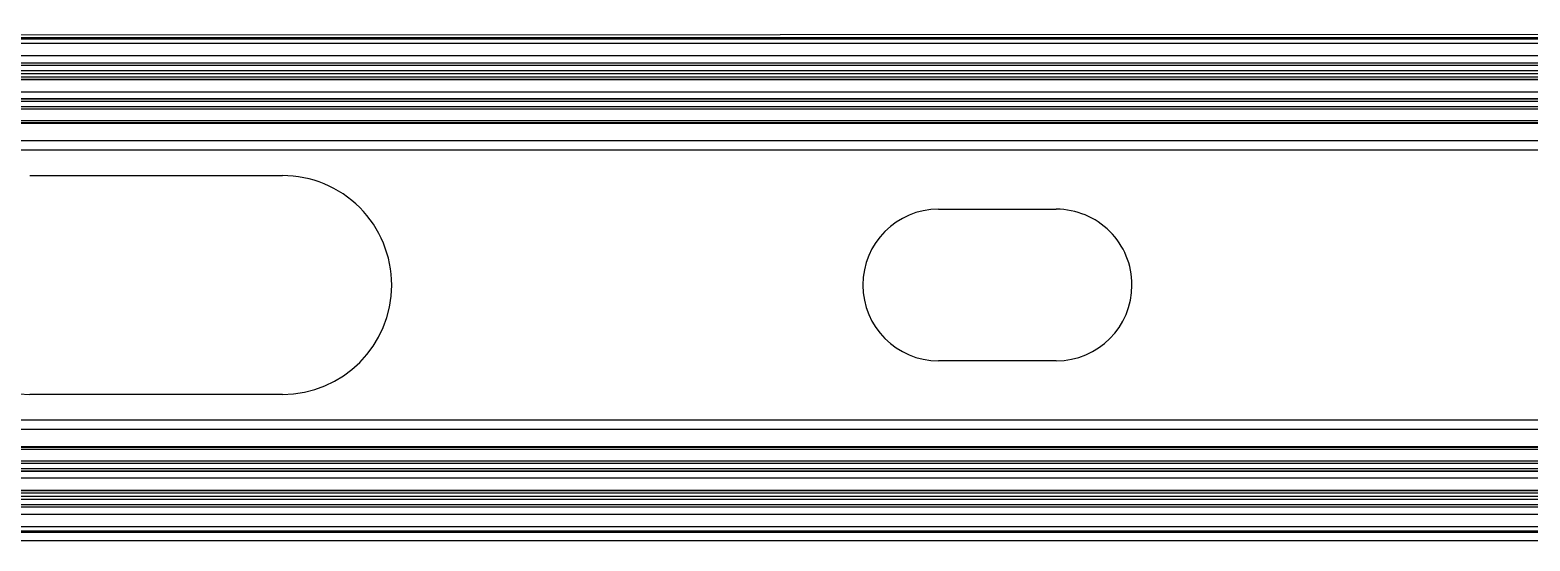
# Model space of a CAD drawing. Header units: inches. Extents: x 17 to 3130, y 15 to 659.
# Drawn here: x 1126.53 to 1171.1, y 129.18 to 144.35 of the extents above; entities that cross this region are included whole.
import ezdxf

# ---------------------------------------------------------------- set-up
doc = ezdxf.new("R2010")
doc.units = ezdxf.units.IN
doc.header["$MEASUREMENT"] = 0
doc.layers.add('MAIN-1', color=7, linetype='Continuous')
doc.layers.add('MAIN-2', color=7, linetype='Continuous')

msp = doc.modelspace()

# ---------------------------------------------------------------- linework, layer by layer
msp.add_line((850.49473, 144.09313), (1480.49468, 144.35048))
at = {"layer": 'MAIN-1'}
for p, q in [((1480.49658, 142.8796), (850.49473, 142.8796)), ((1126.526, 140.0296), (1134.026, 140.0296)), ((1153.526, 139.0296), (1157.026, 139.0296)), ((1157.026, 134.5296), (1153.526, 134.5296)), ((1134.026, 133.5296), (1126.526, 133.5296)), ((850.49473, 130.6796), (1480.5124, 130.6796)), ((1480.51435, 129.1796), (850.49473, 129.1796))]:
    msp.add_line(p, q, dxfattribs=at)
for centre, radius, start, end in [((1134.026, 136.7796), 3.25, 359.999981, 90.00002), ((1153.526, 136.7796), 2.25, 90.00002, 180.000019), ((1157.026, 136.7796), 2.25, 359.999981, 90.00002), ((1126.526, 136.7796), 3.25, 180.000019, 270), ((1134.026, 136.7796), 3.25, 270, 359.999981), ((1153.526, 136.7796), 2.25, 180.000019, 270), ((1157.026, 136.7796), 2.25, 270, 359.999981)]:
    msp.add_arc(centre, radius, start, end, dxfattribs=at)
at = {"layer": 'MAIN-2'}
for p, q in [((850.49473, 144.1296), (1480.49496, 144.1296)), ((850.49473, 144.09313), (1480.49501, 144.09313)), ((1480.49519, 143.95283), (850.49473, 143.95283)), ((1480.49568, 143.5796), (850.49473, 143.5796)), ((850.49473, 143.3796), (1480.49594, 143.3796)), ((1480.49605, 143.29313), (850.49473, 143.29313)), ((850.49473, 143.15283), (1480.49623, 143.15283)), ((850.49473, 143.06327), (1480.49635, 143.06327)), ((1480.4965, 142.94594), (850.49473, 142.94594)), ((1480.49659, 142.87206), (850.49473, 142.87206)), ((850.49473, 142.51851), (1480.49705, 142.51851)), ((850.49473, 142.30638), (1480.49733, 142.30638)), ((1480.49733, 142.30638), (850.49473, 142.30638)), ((1480.49742, 142.23316), (850.49473, 142.23316)), ((850.49473, 142.0796), (1480.49762, 142.0796)), ((850.49473, 142.01327), (1480.49771, 142.01327)), ((1480.49818, 141.65122), (850.49473, 141.65122)), ((1480.49825, 141.59684), (850.49473, 141.59684)), ((1480.49827, 141.5796), (850.49473, 141.5796)), ((850.49473, 141.06608), (1480.49894, 141.06608)), ((850.49473, 140.79354), (1480.49929, 140.79354)), ((1480.5097, 132.76567), (850.49473, 132.76567)), ((1480.51005, 132.49313), (850.49473, 132.49313)), ((1480.51072, 131.9796), (850.49473, 131.9796)), ((850.49473, 131.96237), (1480.51074, 131.96237)), ((850.49473, 131.90798), (1480.51081, 131.90798)), ((1480.51128, 131.54594), (850.49473, 131.54594)), ((1480.51136, 131.4796), (850.49473, 131.4796)), ((1480.51156, 131.32605), (850.49473, 131.32605)), ((1480.51166, 131.25283), (850.49473, 131.25283)), ((850.49473, 131.25283), (1480.51166, 131.25283)), ((1480.51193, 131.04069), (850.49473, 131.04069)), ((850.49473, 130.68714), (1480.51239, 130.68714)), ((850.49473, 130.61327), (1480.51249, 130.61327)), ((1480.51264, 130.49594), (850.49473, 130.49594)), ((1480.51275, 130.40638), (850.49473, 130.40638)), ((850.49473, 130.26608), (1480.51294, 130.26608)), ((1480.51305, 130.1796), (850.49473, 130.1796)), ((850.49473, 129.9796), (1480.51331, 129.9796)), ((850.49473, 129.60638), (1480.51379, 129.60638)), ((1480.51397, 129.46608), (850.49473, 129.46608)), ((1480.51402, 129.4296), (850.49473, 129.4296))]:
    msp.add_line(p, q, dxfattribs=at)

doc.saveas('drawing.dxf')
